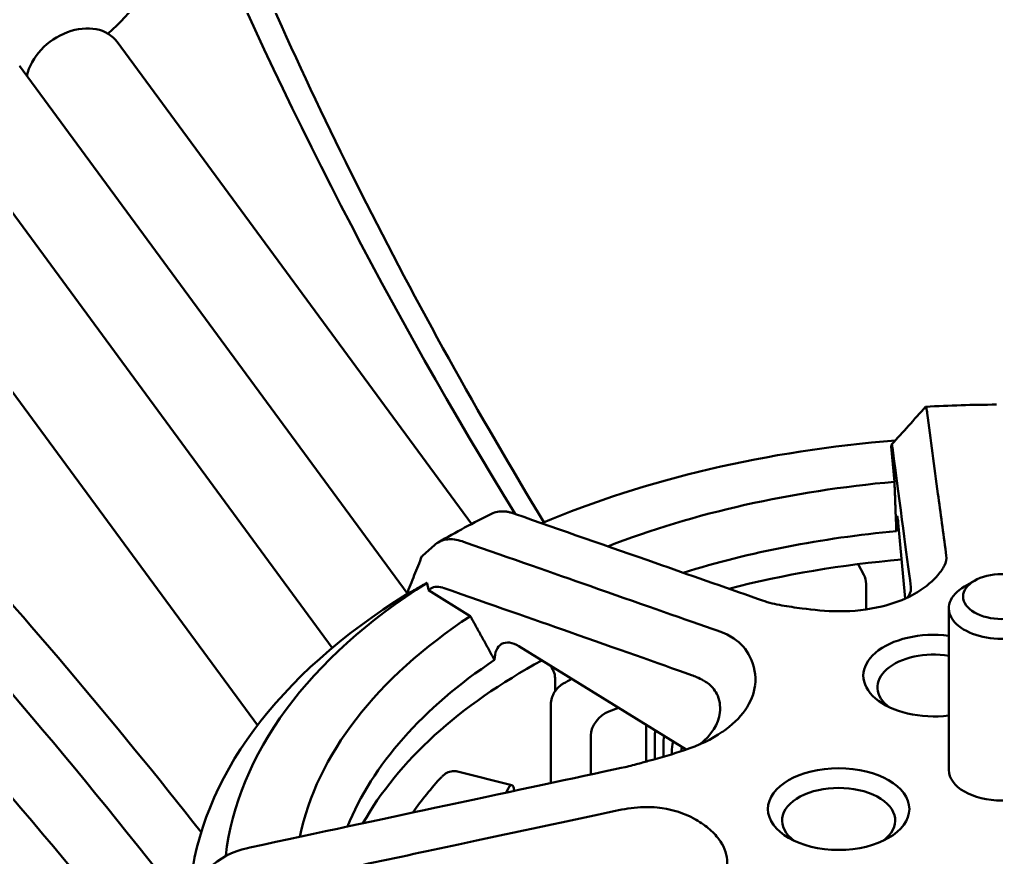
# Model space of a CAD drawing. Header units: millimetres. Extents: x 145 to 303, y 101 to 203.
# Drawn here: x 220.53 to 234.35, y 121.06 to 132.91 of the extents above; entities that cross this region are included whole.
import ezdxf

# ---------------------------------------------------------------- set-up
doc = ezdxf.new("R2010")
doc.units = ezdxf.units.MM
doc.header["$LTSCALE"] = 0.75
doc.layers.add('Visible', color=7, linetype='Continuous', lineweight=50)

msp = doc.modelspace()

# ---------------------------------------------------------------- linework, layer by layer
at = {"layer": 'Visible', "extrusion": (-1e-16, 0.816497, 0.57735)}
for p, q in [((221.911, 132.593), (226.922, 125.778)), ((220.531, 132.255), (226.012, 124.799)), ((219.15, 131.917), (224.952, 124.025)), ((217.941, 131.028), (223.895, 122.931)), ((233.367, 127.345), (233.365, 127.358)), ((232.858, 126.875), (232.859, 126.881)), ((232.858, 126.872), (232.858, 126.875)), ((232.858, 126.872), (232.903, 126.374)), ((227.519, 125.925), (227.542, 125.918)), ((233.053, 124.722), (232.956, 125.794)), ((226.404, 125.482), (226.23, 125.329)), ((226.811, 125.524), (226.788, 125.532)), ((226.23, 125.329), (226.221, 125.321)), ((233.635, 125.331), (233.63, 125.374)), ((232.388, 125.208), (232.47, 125.059)), ((232.502, 124.568), (232.502, 124.932)), ((234.034, 124.974), (233.892, 124.892)), ((226.315, 124.84), (226.319, 124.843)), ((226.315, 124.84), (226.905, 124.475)), ((226.319, 124.843), (226.328, 124.851)), ((233.227, 124.813), (233.231, 124.815)), ((230.965, 124.721), (231.039, 124.695)), ((232.117, 124.542), (232.122, 124.542)), ((233.673, 122.3), (233.673, 124.586)), ((230.398, 124.269), (230.324, 124.295)), ((229.956, 122.586), (227.591, 124.05)), ((228.103, 123.41), (228.103, 123.595)), ((230.291, 123.503), (230.291, 123.503)), ((228.044, 123.223), (228.044, 122.114)), ((228.863, 123.124), (229.002, 123.177)), ((229.392, 122.418), (229.392, 122.876)), ((228.609, 122.785), (228.609, 122.235)), ((229.514, 122.452), (229.514, 122.768)), ((229.635, 122.487), (229.635, 122.66)), ((229.756, 122.522), (229.756, 122.552)), ((226.726, 122.276), (227.493, 122.085)), ((228.931, 122.304), (229.039, 122.327)), ((227.41, 121.978), (227.439, 122.034)), ((228.958, 121.722), (228.85, 121.698)), ((229.392, 121.774), (229.392, 121.774)), ((229.514, 121.771), (229.514, 121.771)), ((229.877, 121.695), (229.877, 121.695)), ((229.998, 121.646), (229.998, 121.646)), ((230.07, 121.61), (230.066, 121.612)), ((223.753, 121.194), (223.786, 121.202))]:
    msp.add_line(p, q, dxfattribs=at)
at = {"layer": 'Visible'}
for centre, radius, start, end in [((234.422, 108.421), 19.044, 90.2285, 93.2375), ((232.215, 115.715), 11.37, 116.1401, 120.4514), ((230.23, 123.562), 0.72, 55.9065, 64.7045), ((230.003, 118.969), 4.767, 137.2677, 145.0978), ((229.481, 119.286), 2.491, 93.8642, 102.1191), ((229.418, 120.393), 1.381, 61.9864, 81.5938), ((223.969, 120.121), 1.094, 101.3883, 134.2725)]:
    msp.add_arc(centre, radius, start, end, dxfattribs=at)
at = {"layer": 'Visible', "extrusion": (-1e-16, -1e-16, -1)}
for centre, radius, start, end in [((-233.389, 125.301), 0.248, 173.0786, 206.5855), ((-232.143, 127.038), 2.496, 256.5368, 270.4728), ((-227.845, 123.597), 0.258, 134.4343, 180.4678)]:
    msp.add_arc(centre, radius, start, end, dxfattribs=at)
at = {"layer": 'Visible', "extrusion": (2e-16, 0, -1)}
msp.add_arc((-232.239, 124.932), 0.263, 151.2322, 179.9445, dxfattribs=at)
at = {"layer": 'Visible', "extrusion": (0, 2e-16, -1)}
msp.add_arc((-232.98, 124.863), 0.157, 172.4325, 188.1131, dxfattribs=at)
at = {"layer": 'Visible', "extrusion": (1e-16, 2e-16, -1)}
msp.add_arc((-231.584, 126.294), 1.69, 279.309, 288.8401, dxfattribs=at)
at = {"layer": 'Visible', "extrusion": (1e-16, -1e-16, -1)}
msp.add_arc((-229.975, 123.171), 0.463, 153.5689, 187.3101, dxfattribs=at)
at = {"layer": 'Visible', "extrusion": (0, 2e-16, -1)}
for centre, major_axis, ratio, start_param, end_param in [((372.828, 155.185), (-153.56, 0), 0.57735, -0.337819, -0.227565), ((216.737, 134.584), (-6, 0), 0.57735, 3.403392, 3.713266), ((234.423, 120.259), (-9.5, 0), 0.57735, 1.076604, 1.412978), ((234.423, 119.851), (-9.5, 0), 0.57735, 1.152208, 1.420809), ((234.423, 120.259), (9.5, 0), 0.57735, 3.369458, 3.856439), ((234.423, 119.851), (9.5, 0), 0.57735, 3.455618, 3.95816), ((228.895, 122.98), (1.54, 0.301), 0.44908, -0.583522, -0.478036)]:
    msp.add_ellipse(centre, major_axis=major_axis, ratio=ratio, start_param=start_param, end_param=end_param, dxfattribs=at)
at = {"layer": 'Visible'}
for centre, major_axis, ratio, start_param, end_param in [((372.828, 155.675), (154.16, 0), 0.57735, 3.379398, 3.482476), ((221.307, 132.149), (0.604, 0.444), 0.751589, 0, 2.41965), ((82.758, 84.587), (-154.16, 0), 0.57735, 3.568238, 3.683762), ((82.758, 82.628), (-153.56, 0), 0.57735, 3.562388, 3.707706), ((234.423, 120.667), (10, 0), 0.57735, 1.723324, 2.161986), ((234.423, 124.586), (0.75, 0), 0.57735, 2.356194, 7.068583), ((234.423, 120.259), (-11.5, 0), 0.57735, -0.749723, -0.055432), ((234.423, 120.667), (-10, 0), 0.57735, -0.720137, -0.119123), ((228.89, 123.411), (2.036, 0.385), 0.445163, 0.549436, 0.656702), ((233.463, 123.633), (1, 0), 0.57735, 1.359225, 4.92396), ((229.07, 123.567), (1.867, 0.02), 0.597632, -0.077398, 0.284814), ((228.938, 123.579), (2, 0), 0.57735, -0.69943, -0.068515), ((229.277, 123.372), (1.628, 0.193), 0.561241, -1.222299, -0.818945), ((228.941, 123.484), (1.999, 0.547), 0.553814, 4.610499, 4.717765), ((234.423, 122.3), (0.75, 0), 0.57735, 3.141593, 6.283185)]:
    msp.add_ellipse(centre, major_axis=major_axis, ratio=ratio, start_param=start_param, end_param=end_param, dxfattribs=at)
at = {"layer": 'Visible', "extrusion": (-1e-16, 3e-16, -1)}
msp.add_ellipse((82.758, 84.097), major_axis=(153.56, 0), ratio=0.57735, start_param=-0.566113, end_param=-0.420795, dxfattribs=at)
at = {"layer": 'Visible', "extrusion": (0, 1e-16, -1)}
for centre, major_axis, ratio, start_param, end_param in [((234.423, 120.667), (11, 0), 0.57735, 4.079328, 4.575014), ((228.883, 123.029), (1.553, 0.25), 0.431196, -0.668704, -0.598196), ((228.938, 123.171), (1.5, 0), 0.57735, 0.068515, 0.630019)]:
    msp.add_ellipse(centre, major_axis=major_axis, ratio=ratio, start_param=start_param, end_param=end_param, dxfattribs=at)
at = {"layer": 'Visible', "extrusion": (1e-16, 3e-16, -1)}
msp.add_ellipse((234.423, 124.75), major_axis=(0.55, 0), ratio=0.57735, start_param=1.57079632679909, end_param=7.853981633978676, dxfattribs=at)
at = {"layer": 'Visible', "extrusion": (1e-16, 1e-16, -1)}
for centre, major_axis, ratio, start_param, end_param in [((234.423, 120.667), (11, 0), 0.57735, 3.207125, 3.880906), ((228.903, 122.974), (1.531, 0.31), 0.451983, -0.474863, -0.393131)]:
    msp.add_ellipse(centre, major_axis=major_axis, ratio=ratio, start_param=start_param, end_param=end_param, dxfattribs=at)
at = {"layer": 'Visible', "extrusion": (-4e-16, 1e-16, -1)}
msp.add_ellipse((226.78, 123.982), major_axis=(-0.415, 0.893), ratio=0.397273, start_param=-0.11491, end_param=0.343357, dxfattribs=at)
at = {"layer": 'Visible', "extrusion": (-2e-16, -1e-16, -1)}
msp.add_ellipse((226.528, 124.809), major_axis=(-0.129, 0.061), ratio=0.41416, start_param=1.238775, end_param=1.325915, dxfattribs=at)
at = {"layer": 'Visible', "extrusion": (1e-16, 2e-16, -1)}
for centre, major_axis, start_param, end_param in [((233.463, 123.469), (-0.8, 0), -0.66711, 1.836404), ((232.114, 121.583), (0.8, 0), 2.474482, 6.950296)]:
    msp.add_ellipse(centre, major_axis=major_axis, ratio=0.57735, start_param=start_param, end_param=end_param, dxfattribs=at)
at = {"layer": 'Visible', "extrusion": (3e-16, 0, -1)}
msp.add_ellipse((228.863, 122.88), major_axis=(0.202, 0.224), ratio=0.683653, start_param=3.789649, end_param=5.360445, dxfattribs=at)
at = {"layer": 'Visible'}
msp.add_ellipse((232.114, 121.746), major_axis=(1, 0), ratio=0.57735, dxfattribs=at)
at = {"layer": 'Visible', "extrusion": (3e-16, 1e-16, -1)}
msp.add_ellipse((227.439, 121.789), major_axis=(0.053, 0.296), ratio=0.239151, start_param=-0.640025, end_param=0.721215, dxfattribs=at)
at = {"layer": 'Visible', "extrusion": (7.29902e-09, -6.57866e-09, -1)}
msp.add_open_spline([(232.863, 126.899), (233.023, 127.077), (233.184, 127.255), (233.344, 127.433)], degree=3, dxfattribs=at)
at = {"layer": 'Visible'}
for points, knots in [([(233.365, 127.358), (233.363, 127.377), (233.36, 127.391), (233.353, 127.427), (233.348, 127.438), (233.344, 127.433)], [-0.12433718, -0.12433718, -0.12433718, -0.12433718, -0.1111703, -0.1111703, -0.08280242, -0.08280242, -0.08280242, -0.08280242]), ([(232.859, 126.881), (232.859, 126.886), (232.86, 126.89), (232.863, 126.904), (232.866, 126.902), (232.87, 126.883), (232.872, 126.876), (232.873, 126.868)], [0.06344142, 0.06344142, 0.06344142, 0.06344142, 0.07402483, 0.07402483, 0.1111703, 0.1111703, 0.12433718, 0.12433718, 0.12433718, 0.12433718]), ([(227.205, 125.922), (227.211, 125.925), (227.218, 125.928), (227.252, 125.942), (227.282, 125.95), (227.347, 125.957), (227.381, 125.956), (227.432, 125.949), (227.448, 125.946), (227.483, 125.937), (227.501, 125.932), (227.519, 125.925)], [0.01268301, 0.01268301, 0.01268301, 0.01268301, 0.01627491, 0.01627491, 0.03277218, 0.03277218, 0.04943203, 0.04943203, 0.05734857, 0.05734857, 0.06560073, 0.06560073, 0.06560073, 0.06560073]), ([(226.788, 125.532), (226.715, 125.557), (226.645, 125.566), (226.518, 125.552), (226.461, 125.529), (226.413, 125.49)], [0, 0, 0, 0, 0.03276944, 0.03276944, 0.06553896, 0.06553896, 0.06553896, 0.06553896]), ([(230.324, 124.295), (229.836, 124.466), (228.856, 124.809), (227.5, 125.283), (226.811, 125.524)], [0.1184655, 0.1184655, 0.1184655, 0.1184655, 0.4506858, 0.6998511, 0.6998511, 0.6998511, 0.6998511]), ([(226.221, 125.321), (226.185, 125.232), (226.149, 125.142), (226.077, 124.963), (226.042, 124.873), (226.006, 124.783)], [0, 0, 0, 0, 0.02943772, 0.02943772, 0.05887542, 0.05887542, 0.05887542, 0.05887542]), ([(226.521, 124.875), (227.211, 124.634), (228.567, 124.158), (229.547, 123.813), (230.035, 123.64)], [-0.6998511, -0.6998511, -0.6998511, -0.6998511, -0.4506858, -0.1184655, -0.1184655, -0.1184655, -0.1184655]), ([(227.591, 124.05), (227.549, 124.076), (227.499, 124.095), (227.421, 124.105), (227.378, 124.098), (227.319, 124.063), (227.29, 124.031), (227.258, 123.957), (227.248, 123.904), (227.248, 123.854)], [-0.0742685, -0.0742685, -0.0742685, -0.0742685, -0.05560721, -0.05560721, -0.03700871, -0.03700871, -0.01847797, -0.01847797, 0, 0, 0, 0]), ([(228.044, 123.224), (228.044, 123.255), (228.049, 123.287), (228.064, 123.333), (228.069, 123.348), (228.08, 123.371), (228.084, 123.378), (228.094, 123.396), (228.101, 123.407), (228.126, 123.444), (228.149, 123.469), (228.188, 123.501), (228.203, 123.511), (228.219, 123.52)], [0, 0, 0, 0, 0.00965725, 0.00965725, 0.01456503, 0.01456503, 0.01708914, 0.01708914, 0.02087957, 0.02087957, 0.03068322, 0.03068322, 0.03628356, 0.03628356, 0.03628356, 0.03628356]), ([(226.506, 122.208), (226.526, 122.229), (226.549, 122.246), (226.599, 122.271), (226.626, 122.278), (226.675, 122.283), (226.699, 122.282), (226.721, 122.277)], [0.00065579, 0.00065579, 0.00065579, 0.00065579, 0.00956503, 0.00956503, 0.01785497, 0.01785497, 0.02478087, 0.02478087, 0.02478087, 0.02478087]), ([(228.85, 121.698), (228.164, 121.552), (227.419, 121.392), (225.792, 121.044), (224.773, 120.825), (223.838, 120.625)], [0, 0, 0, 0, 0.2113018, 0.2113018, 0.5033978, 0.5033978, 0.5033978, 0.5033978]), ([(230.421, 121.319), (230.38, 121.374), (230.329, 121.427), (230.212, 121.524), (230.145, 121.569), (230.07, 121.61)], [0, 0, 0, 0, 0.0307917, 0.0307917, 0.06144393, 0.06144393, 0.06144393, 0.06144393])]:
    msp.add_open_spline(points, degree=3, knots=knots, dxfattribs=at)
at = {"layer": 'Visible', "extrusion": (-6.0837e-09, -8.09431e-10, -1)}
msp.add_open_spline([(233.63, 125.374), (233.594, 125.644), (233.555, 125.937), (233.469, 126.577), (233.416, 126.978), (233.367, 127.345)], degree=3, knots=[0, 0, 0, 0, 0.2113018, 0.2113018, 0.5033978, 0.5033978, 0.5033978, 0.5033978], dxfattribs=at)
at = {"layer": 'Visible', "extrusion": (-4.89017e-09, -6.50037e-10, -1)}
msp.add_open_spline([(232.874, 126.861), (232.993, 125.966), (233.072, 125.371), (233.136, 124.884)], degree=3, dxfattribs=at)
at = {"layer": 'Visible', "extrusion": (7.7445e-08, 2.91867e-09, 1)}
msp.add_rational_spline([(232.903, 126.374), (232.917, 126.016), (232.93, 125.675)], [1.00391810173, 1.00435650085, 1.00412744876], degree=2, dxfattribs=at)
at = {"layer": 'Visible', "extrusion": (5.53771e-10, 1.58376e-09, 1)}
msp.add_open_spline([(227.542, 125.918), (228.18, 125.694), (228.876, 125.451), (229.987, 125.063), (230.496, 124.885), (230.965, 124.721)], degree=3, knots=[0, 0, 0, 0, 0.287775, 0.287775, 0.495951, 0.495951, 0.495951, 0.495951], dxfattribs=at)
at = {"layer": 'Visible', "extrusion": (3.49142e-11, 3.2839e-12, -1)}
msp.add_open_spline([(232.956, 125.794), (232.953, 125.83), (232.949, 125.86), (232.943, 125.887), (232.939, 125.89), (232.935, 125.869), (232.933, 125.842), (232.93, 125.777), (232.93, 125.726), (232.93, 125.675)], degree=3, knots=[-0.0742685, -0.0742685, -0.0742685, -0.0742685, -0.05560721, -0.05560721, -0.03700871, -0.03700871, -0.01847797, -0.01847797, 0, 0, 0, 0], dxfattribs=at)
at = {"layer": 'Visible'}
for points in [[(226.413, 125.49), (226.41, 125.487), (226.407, 125.485), (226.404, 125.482)], [(229.392, 122.876), (229.392, 122.895), (229.393, 122.914), (229.395, 122.933)], [(229.514, 122.768), (229.514, 122.797), (229.516, 122.827), (229.52, 122.856)], [(229.635, 122.66), (229.635, 122.699), (229.638, 122.739), (229.645, 122.778)], [(229.756, 122.552), (229.756, 122.601), (229.762, 122.65), (229.772, 122.7)], [(229.62, 121.759), (229.522, 121.773), (229.418, 121.778), (229.313, 121.771)]]:
    msp.add_open_spline(points, degree=3, dxfattribs=at)
at = {"layer": 'Visible', "extrusion": (-7.40179e-11, 4.7199e-11, -1)}
msp.add_open_spline([(233.518, 125.054), (233.559, 125.101), (233.591, 125.148), (233.611, 125.19)], degree=3, dxfattribs=at)
at = {"layer": 'Visible', "extrusion": (-4.8814e-12, 1.17402e-11, -1)}
msp.add_open_spline([(233.231, 124.815), (233.356, 124.893), (233.451, 124.976), (233.518, 125.054)], degree=3, dxfattribs=at)
at = {"layer": 'Visible', "extrusion": (5.62906e-09, -9.99832e-09, 1)}
msp.add_open_spline([(226.169, 124.875), (226.21, 124.899), (226.252, 124.922), (226.294, 124.946)], degree=3, dxfattribs=at)
at = {"layer": 'Visible', "extrusion": (-5.158e-08, -1.01558e-08, 1)}
msp.add_open_spline([(226.315, 124.84), (226.312, 124.858), (226.308, 124.875), (226.301, 124.911), (226.298, 124.928), (226.294, 124.946)], degree=3, knots=[0, 0, 0, 0, 0.009249, 0.009249, 0.01849801, 0.01849801, 0.01849801, 0.01849801], dxfattribs=at)
at = {"layer": 'Visible', "extrusion": (-2.21492e-09, 3.92649e-09, 1)}
msp.add_open_spline([(226.006, 124.783), (226.06, 124.814), (226.114, 124.844), (226.169, 124.875)], degree=3, dxfattribs=at)
at = {"layer": 'Visible', "extrusion": (1.28487e-11, -3.74459e-11, -1)}
msp.add_open_spline([(232.724, 124.611), (232.877, 124.648), (233.03, 124.704), (233.184, 124.787), (233.206, 124.8), (233.227, 124.813)], degree=3, knots=[-0.47549817, -0.47549817, -0.47549817, -0.47549817, -0.44217618, -0.44217618, -0.43634365, -0.43634365, -0.43634365, -0.43634365], dxfattribs=at)
at = {"layer": 'Visible', "extrusion": (-6.72148e-11, 5.24373e-11, -1)}
msp.add_open_spline([(233.136, 124.841), (233.134, 124.826), (233.13, 124.81), (233.123, 124.795), (233.116, 124.78), (233.107, 124.765), (233.096, 124.75)], degree=3, knots=[-0.02386958, -0.02386958, -0.02386958, -0.02386958, -0.01193558, -0.01193558, -0.01193558, 0, 0, 0, 0], dxfattribs=at)
at = {"layer": 'Visible', "extrusion": (-2.715e-11, -1.90887e-10, -1)}
msp.add_open_spline([(231.311, 124.626), (231.401, 124.611), (231.497, 124.596), (231.596, 124.583)], degree=3, dxfattribs=at)
at = {"layer": 'Visible', "extrusion": (-1.03052e-09, 7.18557e-10, -1)}
msp.add_open_spline([(233.096, 124.75), (233.093, 124.745), (233.09, 124.741), (233.086, 124.737)], degree=3, dxfattribs=at)
at = {"layer": 'Visible', "extrusion": (-3.92272e-08, -2.16741e-08, 1)}
msp.add_rational_spline([(226.905, 124.475), (227.081, 124.156), (227.248, 123.854)], [1.00391810174, 1.00435650086, 1.00412744877], degree=2, dxfattribs=at)
at = {"layer": 'Visible', "extrusion": (2.763e-12, 3.87545e-11, -1)}
msp.add_open_spline([(231.596, 124.583), (231.758, 124.561), (231.933, 124.544), (232.117, 124.542)], degree=3, dxfattribs=at)
at = {"layer": 'Visible', "extrusion": (5.8114e-12, 2.7558e-12, -1)}
msp.add_open_spline([(230.859, 123.9), (230.807, 124.003), (230.73, 124.092), (230.633, 124.157)], degree=3, dxfattribs=at)
at = {"layer": 'Visible', "extrusion": (8.79513e-10, -1.58835e-09, 1)}
msp.add_open_spline([(228.219, 123.52), (228.259, 123.543), (228.299, 123.565), (228.34, 123.587)], degree=3, dxfattribs=at)
at = {"layer": 'Visible', "extrusion": (3.0985e-11, 2.63744e-11, -1)}
msp.add_open_spline([(230.263, 123.525), (230.316, 123.487), (230.359, 123.437), (230.39, 123.377)], degree=3, dxfattribs=at)
at = {"layer": 'Visible', "extrusion": (-3.7193e-12, 1.92656e-11, -1)}
msp.add_open_spline([(229.421, 122.426), (229.598, 122.475), (229.774, 122.525), (229.935, 122.579)], degree=3, dxfattribs=at)
at = {"layer": 'Visible', "extrusion": (-1.43854e-09, 3.34583e-10, 1)}
msp.add_open_spline([(229.888, 122.563), (229.891, 122.582), (229.895, 122.601), (229.9, 122.62)], degree=3, dxfattribs=at)
at = {"layer": 'Visible', "extrusion": (1.78867e-09, -6.43601e-09, -1)}
msp.add_open_spline([(229.255, 122.38), (229.283, 122.388), (229.31, 122.395), (229.366, 122.411), (229.394, 122.418), (229.421, 122.426)], degree=3, knots=[0, 0, 0, 0, 0.00866852, 0.00866852, 0.01734815, 0.01734815, 0.01734815, 0.01734815], dxfattribs=at)
at = {"layer": 'Visible', "extrusion": (-2.88401e-10, 1.34706e-09, 1)}
msp.add_open_spline([(223.786, 121.202), (224.796, 121.418), (226.781, 121.844), (228.217, 122.151), (228.931, 122.304)], degree=3, knots=[0.2160154, 0.2160154, 0.2160154, 0.2160154, 0.4651806, 0.7974009, 0.7974009, 0.7974009, 0.7974009], dxfattribs=at)
at = {"layer": 'Visible', "extrusion": (-9.435e-13, 6.595e-13, -1)}
msp.add_open_spline([(230.539, 120.972), (230.54, 120.99), (230.539, 121.008), (230.529, 121.129), (230.486, 121.231), (230.421, 121.319)], degree=3, knots=[-0.5146527, -0.5146527, -0.5146527, -0.5146527, -0.50882017, -0.50882017, -0.47549817, -0.47549817, -0.47549817, -0.47549817], dxfattribs=at)

doc.saveas('drawing.dxf')
